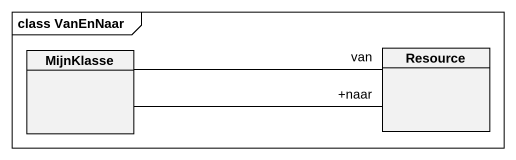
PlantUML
@startuml
mainframe class VanEnNaar
hide circle
hide empty members
class Resource
class MijnKlasse
MijnKlasse -right- "+naar" Resource
MijnKlasse -right- "van" Resource
@enduml
